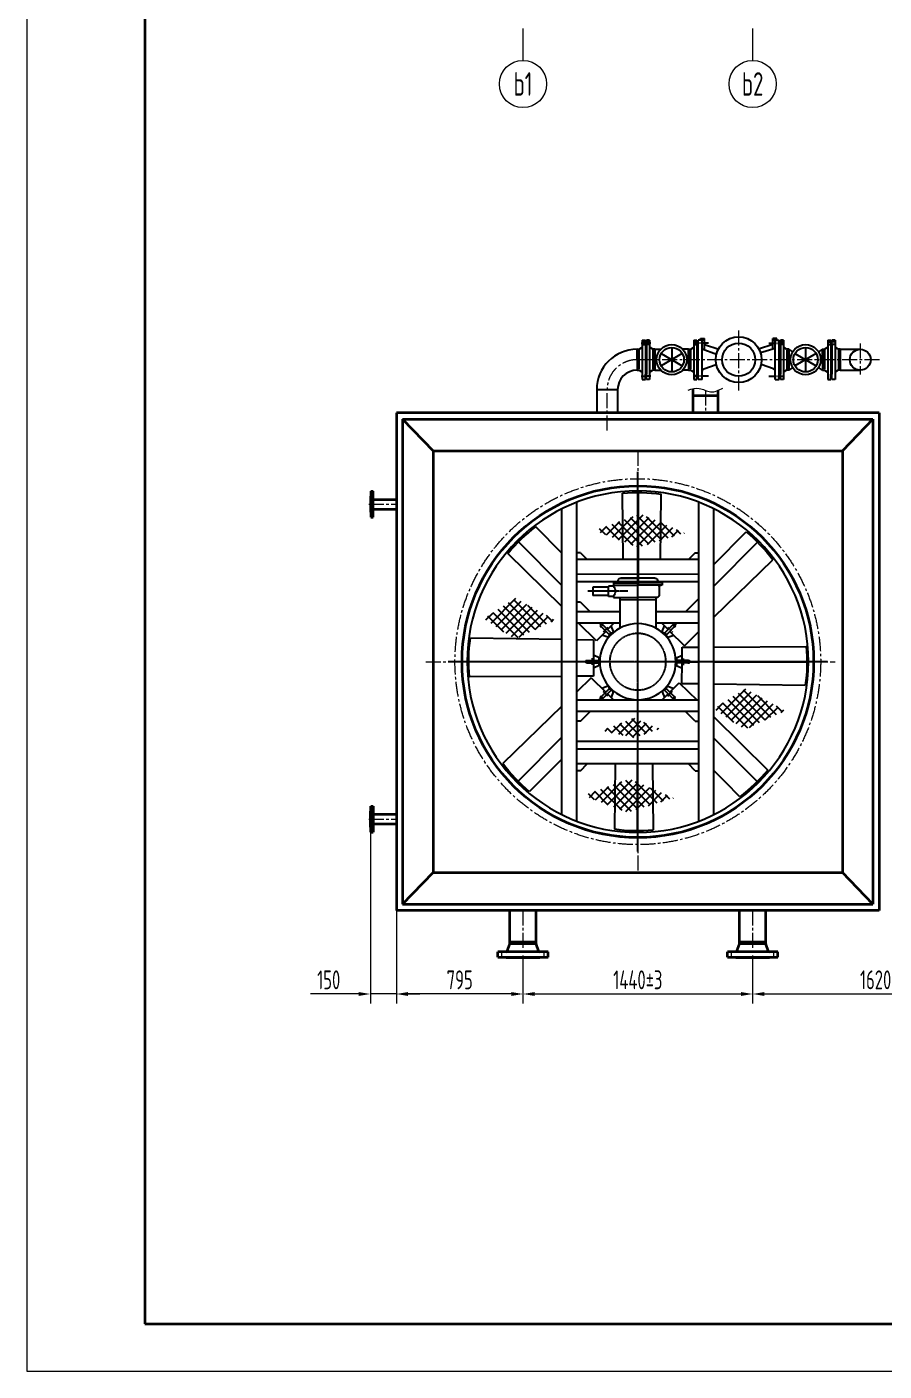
# Model space of a CAD drawing. Header units: millimetres. Extents: x 612290 to 637520, y -99766 to -71780.
# Drawn here: x 612290 to 617740, y -99766 to -91226 of the extents above; entities that cross this region are included whole.
import ezdxf
from ezdxf.enums import TextEntityAlignment as Align

# ---------------------------------------------------------------- set-up
doc = ezdxf.new("R2010")
doc.units = ezdxf.units.MM
doc.linetypes.add('CENTER2', pattern=[28.575, 19.05, -3.175, 3.175, -3.175])
doc.linetypes.add('DASHED2', pattern=[9.525, 6.35, -3.175])
for name, color, linetype, lineweight in [('1粗实线', 7, 'Continuous', 35), ('2细实线', 3, 'Continuous', 13), ('3中心线', 1, 'CENTER2', 13), ('7文本', 2, 'Continuous', 13), ('8标注', 3, 'Continuous', 13), ('9图表', 4, 'Continuous', 13)]:
    doc.layers.add(name, color=color, linetype=linetype, lineweight=lineweight)
for name, color, linetype in [('CEN', 1, 'CENTER2'), ('DIV', 3, 'DASHED2'), ('HAT', 6, 'Continuous')]:
    doc.layers.add(name, color=color, linetype=linetype)
doc.styles.add('lanpec', font='bpec_e.shx', dxfattribs={"width": 0.75, "bigfont": 'hztxt.shx'})
doc.styles.add('lanpec-dim', font='bpec_e.shx', dxfattribs={"width": 0.75, "bigfont": 'hztxt.shx'})
doc.dimstyles.new('lanpec$0', dxfattribs={"dimscale": 0, "dimtxt": 4, "dimasz": 2.5, "dimexe": 2, "dimexo": 0, "dimgap": 1, "dimtad": 1, "dimtxsty": 'lanpec-dim', "dimcen": 2.5, "dimclrd": 256, "dimclre": 256, "dimclrt": 256, "dimazin": 3, "dimtfac": 1, "dimtmove": 0, "dimatfit": 3, "dimlwd": -1, "dimlwe": -1, "dimarcsym": 0})
pattern_1 = [(45, (-23699.624, -1017.326), (-41.1595, 41.1595), []), (135, (-23699.624, -1017.326), (-41.1595, -41.1595), [])]

# ---------------------------------------------------------------- blocks, each defined once
blk = doc.blocks.new('*D1443')
at = {"layer": '2细实线', "transparency": 16777216}
for p, q in [((615443.7, -97176.2), (615443.7, -97429.7)), ((616903.7, -97176.2), (616903.7, -97429.7)), ((615518.7, -97369.7), (616828.7, -97369.7))]:
    blk.add_line(p, q, dxfattribs=at)
for points in [[(615518.7, -97357.2), (615518.7, -97382.2), (615443.7, -97369.7)], [(616828.7, -97357.2), (616828.7, -97382.2), (616903.7, -97369.7)]]:
    blk.add_solid(points, dxfattribs=at)
at = {"layer": 'Defpoints', "color": 0, "transparency": 16777216}
for p in [(615443.7, -97176.2), (616903.7, -97176.2), (616903.7, -97369.7)]:
    blk.add_point(p, dxfattribs=at)
at = {"layer": '2细实线', "transparency": 16777216, "insert": (616173.7, -97279.7), "char_height": 120, "attachment_point": 5, "style": 'lanpec-dim'}
blk.add_mtext('1440%%P3', dxfattribs=at)
blk = doc.blocks.new('*D1444')
at = {"layer": '2细实线', "transparency": 16777216}
for p, q in [((616903.7, -97168.2), (616903.7, -97429.7)), ((618573.7, -97176.2), (618573.7, -97429.7)), ((616978.7, -97369.7), (618498.7, -97369.7))]:
    blk.add_line(p, q, dxfattribs=at)
for points in [[(616978.7, -97357.2), (616978.7, -97382.2), (616903.7, -97369.7)], [(618498.7, -97357.2), (618498.7, -97382.2), (618573.7, -97369.7)]]:
    blk.add_solid(points, dxfattribs=at)
at = {"layer": 'Defpoints', "color": 0, "transparency": 16777216}
for p in [(616903.7, -97168.2), (618573.7, -97176.2), (618573.7, -97369.7)]:
    blk.add_point(p, dxfattribs=at)
at = {"layer": '2细实线', "transparency": 16777216, "insert": (617738.7, -97279.7), "char_height": 120, "attachment_point": 5, "style": 'lanpec-dim'}
blk.add_mtext('1620%%P3', dxfattribs=at)
blk = doc.blocks.new('风机2')
at = {"layer": 'HAT'}
h = blk.add_hatch(dxfattribs=at)
h.set_pattern_fill('ANSI37', color=256, scale=18.333333, style=0)
h.set_pattern_definition([(45, (-23740.783, 1218.974), (-41.15951, 41.15951), []), (135, (-23740.783, 1218.974), (-41.15951, -41.15951), [])])
h.paths.add_polyline_path([(-478, 1436), (-663, 1044), (-462, 740), (-266, 1049)])
h = blk.add_hatch(dxfattribs=at)
h.set_pattern_fill('ANSI37', color=256, scale=18.333333, style=0)
h.set_pattern_definition([(45, (-21115.667, -910.03), (-41.1595, 41.1595), []), (135, (-21115.667, -910.03), (-41.1595, -41.1595), [])])
h.paths.add_polyline_path([(1404, 107), (1253, 455), (1145, 107)])
h.paths.add_polyline_path([(1145, 107), (1113, 6), (1278, -422), (1439, 27), (1404, 107)])
h = blk.add_hatch(dxfattribs=at)
h.set_pattern_fill('ANSI37', color=256, scale=18.333333, style=0)
h.set_pattern_definition(pattern_1)
h.paths.add_polyline_path([(-1180, 0), (-1331, 347), (-1439, 0)])
h.paths.add_polyline_path([(-1439, 0), (-1471, -101), (-1306, -529), (-1145, -81), (-1180, 0)])
h = blk.add_hatch(dxfattribs=at)
h.set_pattern_fill('ANSI37', color=256, scale=18.333333, style=0)
h.set_pattern_definition(pattern_1)
h.paths.add_polyline_path([(-568, 0), (-656, 210), (-730, 0)])
h.paths.add_polyline_path([(-551, -40), (-568, 0), (-730, 0), (-743, -37), (-673, -350)])
h = blk.add_hatch(dxfattribs=at)
h.set_pattern_fill('ANSI37', color=256, scale=18.333333, style=0)
h.set_pattern_definition([(45, (-22859.13, -1025.02), (-41.15951, 41.15951), []), (135, (-22859.13, -1025.02), (-41.15951, -41.15951), [])])
h.paths.add_polyline_path([(404, -808), (218, -1200), (419, -1504), (615, -1195)])
for p, q in [((-215, 741), (-228, 1634)), ((-3, 1650), (-3, 741)), ((143, 741), (149, 1643)), ((434, 741), (994, 1317)), ((-537, 741), (-1056, 1267)), ((-1168, 1165), (-744, 741)), ((1165, 1168), (737, 741)), ((949, 741), (1267, 1057)), ((-1491, 741), (1491, 741)), ((-1555, 596), (1555, 596)), ((-1063, 559), (-1063, 596)), ((-1063, 559), (-997, 493)), ((-997, 596), (-997, -596)), ((-852, 596), (-852, -596)), ((-779, 596), (-779, -596)), ((-581, 559), (-581, 596)), ((-581, 559), (-486, 464)), ((-486, 596), (-486, -596)), ((-376, 596), (-376, -596)), ((-205, 404), (-376, 578)), ((-211, 431), (-213, 596)), ((-3, 596), (-3, 508)), ((141, 431), (142, 596)), ((156, 454), (294, 596)), ((376, 596), (376, 176)), ((618, 596), (486, 464)), ((486, 596), (486, 176)), ((779, 596), (779, -596)), ((852, 596), (852, -596)), ((997, 596), (997, -596)), ((1063, 559), (997, 493)), ((1063, 559), (1063, 596)), ((-296, 313), (-205, 404)), ((-211, 431), (-12, 431)), ((-38, 377), (-64, 431)), ((-12, 496), (-12, 371)), ((12, 496), (12, 371)), ((12, 431), (141, 431)), ((38, 377), (64, 431)), ((156, 454), (296, 313)), ((-376, 372), (-361, 358)), ((-376, 233), (-313, 296)), ((-359, 342), (-271, 254)), ((-342, 359), (-254, 271)), ((-239, 294), (-260, 350)), ((-239, 294), (-258, 275)), ((-234, 288), (-239, 294)), ((-12, 377), (-38, 377)), ((-36, 369), (-36, 377)), ((38, 377), (12, 377)), ((38, 369), (38, 377)), ((235, 286), (241, 292)), ((239, 294), (260, 350)), ((258, 275), (239, 294)), ((342, 359), (254, 271)), ((359, 342), (271, 254)), ((313, 296), (376, 233)), ((376, 379), (358, 361)), ((-997, 144), (-1643, 149)), ((-294, 239), (-350, 260)), ((-275, 258), (-294, 239)), ((-286, 235), (-292, 241)), ((294, 239), (275, 258)), ((288, 234), (294, 239)), ((294, 239), (350, 260)), ((627, 176), (333, 176)), ((605, -176), (605, 176)), ((627, 180), (627, 0)), ((734, 208), (649, 208)), ((747, 238), (747, 0)), ((779, 238), (747, 238)), ((769, 238), (769, 0)), ((779, 238), (779, 0)), ((816, 165), (816, -165)), ((816, 165), (816, 0)), ((816, 165), (816, 0)), ((997, 222), (1634, 228)), ((627, -238), (627, 0)), ((1650, 3), (741, 3)), ((779, -238), (779, 0)), ((816, -165), (816, 0)), ((-1650, -3), (-997, -3)), ((747, -238), (747, 0)), ((769, -238), (769, 0)), ((816, -165), (816, 0)), ((-997, -222), (-1634, -228)), ((-313, -296), (-376, -233)), ((-359, -342), (-271, -254)), ((-294, -239), (-350, -260)), ((-288, -234), (-294, -239)), ((-294, -239), (-275, -258)), ((359, -342), (271, -254)), ((275, -258), (294, -239)), ((286, -235), (292, -241)), ((294, -239), (350, -260)), ((376, -233), (313, -296)), ((627, -176), (333, -176)), ((376, -176), (376, -596)), ((486, -176), (486, -596)), ((637, -238), (627, -238)), ((637, -238), (637, -287)), ((747, -238), (736, -238)), ((736, -238), (736, -287)), ((779, -238), (747, -238)), ((997, -144), (1643, -149)), ((-376, -379), (-358, -361)), ((-342, -359), (-254, -271)), ((-156, -454), (-296, -313)), ((-239, -294), (-260, -350)), ((-258, -275), (-239, -294)), ((-235, -286), (-241, -292)), ((-38, -377), (-64, -431)), ((-38, -369), (-38, -377)), ((-38, -377), (-12, -377)), ((-12, -496), (-12, -371)), ((12, -496), (12, -371)), ((12, -377), (38, -377)), ((36, -369), (36, -377)), ((38, -377), (64, -431)), ((296, -313), (205, -404)), ((234, -288), (239, -294)), ((239, -294), (258, -275)), ((239, -294), (260, -350)), ((342, -359), (254, -271)), ((376, -372), (361, -358)), ((637, -287), (736, -287)), ((646, -287), (646, -440)), ((727, -287), (727, -440)), ((-1063, -559), (-997, -493)), ((-581, -559), (-486, -464)), ((-156, -454), (-294, -596)), ((-141, -431), (-142, -596)), ((-12, -431), (-141, -431)), ((3, -596), (3, -508)), ((211, -431), (12, -431)), ((205, -404), (376, -578)), ((211, -431), (213, -596)), ((581, -559), (486, -464)), ((727, -440), (646, -440)), ((1063, -559), (997, -493)), ((-1555, -596), (1555, -596)), ((-1063, -559), (-1063, -596)), ((-581, -559), (-581, -596)), ((581, -559), (581, -596)), ((1063, -559), (1063, -596)), ((-1491, -741), (1491, -741)), ((-949, -741), (-1267, -1057)), ((-1165, -1168), (-737, -741)), ((-434, -741), (-994, -1317)), ((-143, -741), (-149, -1643)), ((3, -1650), (3, -741)), ((215, -741), (228, -1634)), ((537, -741), (1056, -1267)), ((1168, -1165), (744, -741)), ((1059, -741), (1316, -995))]:
    blk.add_line(p, q)
for radius in [1715, 1665, 371]:
    blk.add_circle((0, 0), radius)
for centre, radius, start, end in [((0, 0), 1650, 84.8105, 97.9595), ((0, 0), 1650, 39.8212, 52.9595), ((0, 0), 1650, 129.8105, 142.8958), ((0, 496), 12, 0, 180), ((-351, 351), 12, 45, 225), ((-276, 276), 12, 225, 45), ((0, 390), 12, 180, 0), ((276, 276), 12, 135, 315), ((351, 351), 12, 315, 135), ((0, 0), 1650, 174.8058, 187.9339), ((650, 184), 23.3, 92.1794, 190.501), ((733, 222), 14.3, 273.7358, 16.2802), ((806, 216), 27.5, 180, 250.8283), ((788, 165), 27.5, 0, 70.8283), ((0, 0), 1650, 354.8058, 7.9339), ((687, -292), 73.1, 47.3124, 132.5549), ((806, -216), 27.5, 109.1717, 180), ((788, -165), 27.5, 289.1717, 0), ((-351, -351), 12, 135, 315), ((-276, -276), 12, 315, 135), ((0, -390), 12, 0, 180), ((276, -276), 12, 45, 225), ((351, -351), 12, 225, 45), ((0, -496), 12, 180, 0), ((0, 0), 1650, 309.8105, 322.9198), ((0, 0), 1650, 219.8212, 232.9595), ((0, 0), 1650, 264.8105, 277.9595)]:
    blk.add_arc(centre, radius, start, end)
blk.add_open_spline([(-1317, 997), (-1173, 853), (-1116, 797), (-1059, 741)], degree=3)
at = {"layer": 'CEN'}
for p, q in [((0, 1852), (0, -1852)), ((31, 443), (-35, 443)), ((18, 496), (-19, 496)), ((-338, 364), (-364, 337)), ((-291, 335), (-338, 289)), ((335, 291), (289, 338)), ((364, 338), (337, 364)), ((-1852, 0), (1852, 0)), ((687, -98), (687, -490)), ((-364, -338), (-337, -364)), ((-335, -291), (-289, -338)), ((291, -335), (338, -289)), ((338, -364), (364, -337)), ((-31, -443), (35, -443)), ((-18, -496), (19, -496))]:
    blk.add_line(p, q, dxfattribs=at)
at = {"layer": 'DIV'}
blk.add_circle((0, 0), 275, dxfattribs=at)
blk = doc.blocks.new('A1-零部件图-LANPEC-AUTOPRINT')
at = {"layer": '1粗实线'}
blk.add_lwpolyline([(-816, 10), (-10, 10), (-10, 584), (-816, 584)], close=True, dxfattribs=at)
at = {"layer": '9图表'}
blk.add_lwpolyline([(-841, 0), (0, 0), (0, 594), (-841, 594)], close=True, dxfattribs=at)
blk = doc.blocks.new('管口号')
at = {"layer": '2细实线'}
blk.add_circle((0, 5), 5, dxfattribs=at)
at = {"layer": '7文本', "style": 'lanpec', "width": 0.75}
blk.add_attdef('N', text='', height=5, dxfattribs=at).set_placement((0, 5), align=Align.MIDDLE_CENTER)
blk = doc.blocks.new('*D1427')
at = {"layer": '2细实线', "transparency": 16777216}
for p, q in [((614638.7, -96838.4), (614638.7, -97429.7)), ((615443.7, -97230.6), (615443.7, -97429.7)), ((615368.7, -97369.7), (614713.7, -97369.7))]:
    blk.add_line(p, q, dxfattribs=at)
for points in [[(614713.7, -97357.2), (614713.7, -97382.2), (614638.7, -97369.7)], [(615368.7, -97357.2), (615368.7, -97382.2), (615443.7, -97369.7)]]:
    blk.add_solid(points, dxfattribs=at)
at = {"layer": 'Defpoints', "color": 0, "transparency": 16777216}
for p in [(614638.7, -96838.4), (615443.7, -97230.6), (614638.7, -97369.7)]:
    blk.add_point(p, dxfattribs=at)
at = {"layer": '2细实线', "transparency": 16777216, "insert": (615041.2, -97279.7), "char_height": 120, "attachment_point": 5, "style": 'lanpec-dim'}
blk.add_mtext('795', dxfattribs=at)
blk = doc.blocks.new('*D1428')
at = {"layer": '2细实线', "transparency": 16777216}
for p, q in [((614473.7, -96274.3), (614473.7, -97429.7)), ((614638.7, -97071), (614638.7, -97429.7)), ((614398.7, -97369.7), (614093.7, -97369.7)), ((614638.7, -97369.7), (614473.7, -97369.7)), ((614713.7, -97369.7), (614788.7, -97369.7))]:
    blk.add_line(p, q, dxfattribs=at)
for points in [[(614398.7, -97357.2), (614398.7, -97382.2), (614473.7, -97369.7)], [(614713.7, -97357.2), (614713.7, -97382.2), (614638.7, -97369.7)]]:
    blk.add_solid(points, dxfattribs=at)
at = {"layer": 'Defpoints', "color": 0, "transparency": 16777216}
for p in [(614473.7, -96274.3), (614638.7, -97071), (614638.7, -97369.7)]:
    blk.add_point(p, dxfattribs=at)
at = {"layer": '2细实线', "transparency": 16777216, "insert": (614208.7, -97279.7), "char_height": 120, "attachment_point": 5, "style": 'lanpec-dim'}
blk.add_mtext('150', dxfattribs=at)

msp = doc.modelspace()

# ---------------------------------------------------------------- linework, layer by layer
for p, q in [((616194.381, -93234.928), (616229.047, -93234.928)), ((616201.714, -93214.928), (616201.714, -93464.928)), ((616256.047, -93234.928), (616221.381, -93234.928)), ((616221.714, -93247.928), (616221.714, -93431.928)), ((616223.714, -93247.928), (616226.714, -93247.928)), ((616226.714, -93247.928), (616223.714, -93247.928)), ((616228.714, -93247.928), (616228.714, -93431.928)), ((616248.714, -93214.928), (616248.714, -93464.928)), ((616529.714, -93214.928), (616529.714, -93464.928)), ((616549.714, -93247.928), (616549.714, -93431.928)), ((616582.082, -93214.928), (616557.688, -93214.928)), ((616557.688, -93464.928), (616557.688, -93214.928)), ((616572.995, -93205.781), (616597.655, -93205.781)), ((616572.995, -93214.928), (616572.995, -93205.781)), ((616575.05, -93214.928), (616575.05, -93205.781)), ((616597.655, -93214.928), (616582.082, -93214.928)), ((616582.082, -93464.928), (616582.082, -93214.928)), ((616595.6, -93214.928), (616595.6, -93205.781)), ((616597.655, -93270.883), (616597.655, -93205.781)), ((617071.74, -93464.928), (617071.74, -93214.928)), ((617079.714, -93247.928), (617079.714, -93431.928)), ((617099.714, -93214.928), (617099.714, -93464.928)), ((617380.714, -93214.928), (617380.714, -93464.928)), ((617400.714, -93247.928), (617400.714, -93431.928)), ((617407.714, -93247.928), (617407.714, -93431.928)), ((617427.714, -93214.928), (617427.714, -93464.928)), ((616168.714, -93273.428), (616179.063, -93273.428)), ((616168.714, -93273.428), (616168.714, -93406.428)), ((616180.655, -93279.472), (616180.655, -93398.058)), ((616182.132, -93272.584), (616198.783, -93262.672)), ((616268.296, -93272.584), (616251.645, -93262.672)), ((616269.773, -93279.472), (616269.773, -93398.058)), ((616281.714, -93273.428), (616271.365, -93273.428)), ((616281.714, -93273.428), (616281.714, -93406.428)), ((616281.714, -93273.428), (616320.33, -93273.428)), ((616321.842, -93301.03), (616456.586, -93378.825)), ((616456.586, -93301.03), (616321.842, -93378.825)), ((616389.214, -93262.133), (616389.214, -93417.723)), ((616496.714, -93273.428), (616458.097, -93273.428)), ((616496.714, -93273.428), (616507.063, -93273.428)), ((616496.714, -93273.428), (616496.714, -93406.428)), ((616508.655, -93279.472), (616508.655, -93398.058)), ((616510.132, -93272.584), (616526.783, -93262.672)), ((616554.714, -93259.191), (616557.688, -93259.191)), ((616554.714, -93420.665), (616554.714, -93259.191)), ((616554.714, -93420.665), (616554.714, -93259.191)), ((616554.714, -93270.138), (616554.714, -93409.717)), ((616554.714, -93270.138), (616554.714, -93409.717)), ((617074.714, -93259.191), (617071.74, -93259.191)), ((617074.714, -93420.665), (617074.714, -93259.191)), ((617074.714, -93420.665), (617074.714, -93259.191)), ((617074.714, -93259.191), (617077.714, -93259.191)), ((617074.714, -93270.138), (617074.714, -93409.717)), ((617074.714, -93270.138), (617074.714, -93409.717)), ((617077.714, -93259.191), (617077.714, -93420.665)), ((617119.296, -93272.584), (617102.645, -93262.672)), ((617120.773, -93279.472), (617120.773, -93398.058)), ((617132.714, -93273.428), (617122.365, -93273.428)), ((617132.714, -93273.428), (617132.714, -93406.428)), ((617158.789, -93289.558), (617132.714, -93273.428)), ((617172.842, -93301.03), (617307.586, -93378.825)), ((617307.586, -93301.03), (617172.842, -93378.825)), ((617240.214, -93262.133), (617240.214, -93417.723)), ((617347.714, -93273.428), (617321.639, -93289.558)), ((617347.714, -93273.428), (617358.063, -93273.428)), ((617347.714, -93273.428), (617347.714, -93406.428)), ((617359.655, -93279.472), (617359.655, -93398.058)), ((617361.132, -93272.584), (617377.783, -93262.672)), ((617447.296, -93272.584), (617430.645, -93262.672)), ((617448.773, -93279.472), (617448.773, -93398.058)), ((617460.714, -93273.428), (617450.365, -93273.428)), ((617460.714, -93273.428), (617587.714, -93273.428)), ((617460.714, -93406.428), (617460.714, -93273.428)), ((617460.714, -93273.428), (617460.714, -93406.428)), ((616168.714, -93406.428), (616179.063, -93406.428)), ((616182.132, -93407.272), (616198.783, -93417.183)), ((616268.296, -93407.272), (616251.645, -93417.183)), ((616281.714, -93406.428), (616271.365, -93406.428)), ((616281.714, -93406.428), (616320.33, -93406.428)), ((616496.714, -93406.428), (616458.097, -93406.428)), ((616496.714, -93406.428), (616507.063, -93406.428)), ((616510.132, -93407.272), (616526.783, -93417.183)), ((616554.714, -93420.665), (616557.688, -93420.665)), ((617074.714, -93420.665), (617071.74, -93420.665)), ((617077.714, -93420.665), (617074.714, -93420.665)), ((617119.296, -93407.272), (617102.645, -93417.183)), ((617132.714, -93406.428), (617122.365, -93406.428)), ((617158.789, -93390.298), (617132.714, -93406.428)), ((617347.714, -93406.428), (617321.639, -93390.298)), ((617347.714, -93406.428), (617358.063, -93406.428)), ((617361.132, -93407.272), (617377.783, -93417.183)), ((617447.296, -93407.272), (617430.645, -93417.183)), ((617460.714, -93406.428), (617450.365, -93406.428)), ((617460.714, -93406.428), (617587.714, -93406.428)), ((616194.381, -93444.928), (616229.047, -93444.928)), ((616256.047, -93444.928), (616221.381, -93444.928)), ((616582.082, -93464.928), (616557.688, -93464.928)), ((615912.214, -93529.928), (615912.214, -93678.428)), ((615912.214, -93529.928), (616045.214, -93529.928)), ((616045.214, -93529.928), (616045.214, -93678.428))]:
    msp.add_line(p, q)
at = {"ltscale": 0.8}
for p, q in [((616597.655, -93243.263), (616689.254, -93272.302)), ((617031.773, -93243.692), (616940.174, -93272.302)), ((617031.773, -93270.883), (617031.773, -93205.781)), ((617056.433, -93205.781), (617031.773, -93205.781)), ((617031.773, -93214.928), (617047.346, -93214.928)), ((617033.828, -93214.928), (617033.828, -93205.781)), ((617047.346, -93214.928), (617071.74, -93214.928)), ((617047.346, -93464.928), (617047.346, -93214.928)), ((617054.378, -93214.928), (617054.378, -93205.781)), ((617056.433, -93214.928), (617056.433, -93205.781)), ((616673.377, -93306.814), (616582.082, -93273.345)), ((616952.561, -93294.419), (617047.346, -93267.119)), ((616592.343, -93398.851), (616672.589, -93369.479)), ((617037.085, -93398.851), (616956.839, -93369.479)), ((617047.346, -93464.928), (617071.74, -93464.928))]:
    msp.add_line(p, q, dxfattribs=at)
for points in [[(616201.714, -93214.928), (616221.714, -93214.928)], [(616201.714, -93225.928), (616221.714, -93225.928)], [(616201.714, -93243.928), (616221.714, -93243.928)], [(616221.714, -93464.928), (616221.714, -93431.928), (616223.714, -93431.928), (616223.714, -93339.928), (616223.714, -93247.928), (616221.714, -93247.928), (616221.714, -93214.928)], [(616228.714, -93464.928), (616228.714, -93431.928), (616226.714, -93431.928), (616226.714, -93339.928), (616226.714, -93247.928), (616228.714, -93247.928), (616228.714, -93214.928)], [(616248.714, -93214.928), (616228.714, -93214.928)], [(616248.714, -93225.928), (616228.714, -93225.928)], [(616248.714, -93243.928), (616228.714, -93243.928)], [(616529.714, -93214.928), (616549.714, -93214.928)], [(616529.714, -93225.928), (616549.714, -93225.928)], [(616529.714, -93243.928), (616549.714, -93243.928)], [(616549.714, -93464.928), (616549.714, -93431.928), (616551.714, -93431.928), (616551.714, -93339.928), (616551.714, -93247.928), (616549.714, -93247.928), (616549.714, -93214.928)], [(617079.714, -93464.928), (617079.714, -93431.928), (617077.714, -93431.928), (617077.714, -93339.928), (617077.714, -93247.928), (617079.714, -93247.928), (617079.714, -93214.928)], [(617099.714, -93214.928), (617079.714, -93214.928)], [(617099.714, -93225.928), (617079.714, -93225.928)], [(617099.714, -93243.928), (617079.714, -93243.928)], [(617380.714, -93214.928), (617400.714, -93214.928)], [(617380.714, -93225.928), (617400.714, -93225.928)], [(617380.714, -93243.928), (617400.714, -93243.928)], [(617400.714, -93464.928), (617400.714, -93431.928), (617402.714, -93431.928), (617402.714, -93339.928), (617402.714, -93247.928), (617400.714, -93247.928), (617400.714, -93214.928)], [(617407.714, -93464.928), (617407.714, -93431.928), (617405.714, -93431.928), (617405.714, -93339.928), (617405.714, -93247.928), (617407.714, -93247.928), (617407.714, -93214.928)], [(617427.714, -93214.928), (617407.714, -93214.928)], [(617427.714, -93225.928), (617407.714, -93225.928)], [(617427.714, -93243.928), (617407.714, -93243.928)], [(616168.714, -93339.928), (616168.714, -93273.428)], [(616168.714, -93339.928), (616168.714, -93406.428)], [(616281.714, -93339.928), (616281.714, -93273.428)], [(616281.714, -93339.928), (616281.714, -93406.428)], [(616496.714, -93339.928), (616496.714, -93273.428)], [(616496.714, -93339.928), (616496.714, -93406.428)], [(617132.714, -93339.928), (617132.714, -93273.428)], [(617132.714, -93339.928), (617132.714, -93406.428)], [(617347.714, -93339.928), (617347.714, -93273.428)], [(617347.714, -93339.928), (617347.714, -93406.428)], [(617460.714, -93339.928), (617460.714, -93273.428)], [(617460.714, -93339.928), (617460.714, -93406.428)], [(616201.714, -93464.928), (616221.714, -93464.928)], [(616248.714, -93464.928), (616228.714, -93464.928)], [(616529.714, -93464.928), (616549.714, -93464.928)], [(617099.714, -93464.928), (617079.714, -93464.928)], [(617380.714, -93464.928), (617400.714, -93464.928)], [(617427.714, -93464.928), (617407.714, -93464.928)]]:
    msp.add_lwpolyline(points)
for centre, radius in [((616389.214, -93339.928), 95.745), ((616814.714, -93339.928), 105.074), ((617240.214, -93339.928), 95.745), ((616389.214, -93339.928), 77.795), ((617240.214, -93339.928), 77.795), ((617587.714, -93339.928), 66.5)]:
    msp.add_circle(centre, radius)
msp.add_circle((616814.714, -93339.928), 145.165, dxfattribs=at)
for centre, radius, start, end in [((616168.714, -93529.928), 256.5, 90, 180), ((616179.063, -93267.428), 6, 270, 300.7627195), ((616195.714, -93257.517), 6, 300.7627195, 0), ((616254.714, -93257.517), 6, 180, 239.2372805), ((616271.365, -93267.428), 6, 239.2372805, 270), ((616507.063, -93267.428), 6, 270, 300.7627195), ((616523.714, -93257.517), 6, 300.7627195, 0), ((617105.714, -93257.517), 6, 180, 239.2372805), ((617122.365, -93267.428), 6, 239.2372805, 270), ((617358.063, -93267.428), 6, 270, 300.7627195), ((617374.714, -93257.517), 6, 300.7627195, 0), ((617433.714, -93257.517), 6, 180, 239.2372805), ((617450.365, -93267.428), 6, 239.2372805, 270), ((616168.714, -93529.928), 123.5, 90, 180), ((616179.063, -93412.428), 6, 59.2372805, 90), ((616195.714, -93422.339), 6, 0, 59.2372805), ((616254.714, -93422.339), 6, 120.7627195, 180), ((616271.365, -93412.428), 6, 90, 120.7627195), ((616507.063, -93412.428), 6, 59.2372805, 90), ((616523.714, -93422.339), 6, 0, 59.2372805), ((616595.767, -93412.1), 13.684, 104.4880486, 180), ((617105.714, -93422.339), 6, 120.7627195, 180), ((617122.365, -93412.428), 6, 90, 120.7627195), ((617358.063, -93412.428), 6, 59.2372805, 90), ((617374.714, -93422.339), 6, 0, 59.2372805), ((617433.714, -93422.339), 6, 120.7627195, 180), ((617450.365, -93412.428), 6, 90, 120.7627195)]:
    msp.add_arc(centre, radius, start, end)
msp.add_arc((617033.661, -93412.1), 13.684, 0, 75.5119514, dxfattribs=at)
at = {"layer": '1粗实线'}
for p, q in [((616524.214, -93524.296), (616524.214, -93678.428)), ((616683.214, -93568.928), (616524.214, -93568.928)), ((616683.214, -93535.121), (616683.214, -93678.428)), ((617708.714, -93678.428), (614638.714, -93678.428)), ((614638.714, -93678.428), (614638.714, -96838.428)), ((617708.714, -93678.428), (617708.714, -96838.428)), ((614678.714, -93718.428), (617668.714, -93718.428)), ((614678.714, -93718.428), (614678.714, -96798.428)), ((614678.714, -93718.428), (614872.714, -93918.428)), ((617668.714, -93718.428), (617474.714, -93918.428)), ((617668.714, -93718.428), (617668.714, -96798.428)), ((614872.714, -93918.428), (617474.714, -93918.428)), ((614872.714, -93918.428), (614872.714, -96598.428)), ((617474.714, -93918.428), (617474.714, -96598.428)), ((614475.714, -94175.928), (614475.714, -94340.928)), ((614475.714, -94175.928), (614491.714, -94175.928)), ((614491.714, -94340.928), (614491.714, -94175.928)), ((614473.714, -94207.428), (614473.714, -94309.428)), ((614473.714, -94207.428), (614475.714, -94207.428)), ((614491.714, -94228.278), (614638.714, -94228.278)), ((614473.714, -94309.428), (614475.714, -94309.428)), ((614475.714, -94340.928), (614491.714, -94340.928)), ((614491.714, -94288.578), (614638.714, -94288.578)), ((614473.714, -96309.428), (614473.714, -96207.428)), ((614473.714, -96207.428), (614475.714, -96207.428)), ((614475.714, -96340.928), (614475.714, -96175.928)), ((614475.714, -96175.928), (614491.714, -96175.928)), ((614491.714, -96175.928), (614491.714, -96340.928)), ((614491.714, -96228.278), (614638.714, -96228.278)), ((614473.714, -96309.428), (614475.714, -96309.428)), ((614491.714, -96288.578), (614638.714, -96288.578)), ((614475.714, -96340.928), (614491.714, -96340.928)), ((614678.714, -96798.428), (614872.714, -96598.428)), ((614872.714, -96598.428), (617474.714, -96598.428)), ((617668.714, -96798.428), (617474.714, -96598.428)), ((617708.714, -96838.428), (614638.714, -96838.428)), ((614678.714, -96798.428), (617668.714, -96798.428)), ((615359.564, -97039.428), (615359.564, -96838.428)), ((615527.864, -97039.428), (615527.864, -96838.428)), ((616819.564, -97039.428), (616819.564, -96838.428)), ((616987.864, -97039.428), (616987.864, -96838.428)), ((615342.3, -97097.221), (615359.146, -97052.536)), ((615359.564, -97050.243), (615359.564, -97039.428)), ((615527.864, -97039.428), (615359.564, -97039.428)), ((615519.309, -97051.409), (615368.249, -97051.409)), ((615527.864, -97050.243), (615527.864, -97039.428)), ((615545.128, -97097.221), (615528.282, -97052.536)), ((616802.3, -97097.221), (616819.146, -97052.536)), ((616819.564, -97050.243), (616819.564, -97039.428)), ((616987.864, -97039.428), (616819.564, -97039.428)), ((616979.309, -97051.409), (616828.249, -97051.409)), ((616987.864, -97050.243), (616987.864, -97039.428)), ((617005.128, -97097.221), (616988.282, -97052.536)), ((615603.714, -97101.428), (615283.714, -97101.428)), ((615283.714, -97136.428), (615283.714, -97101.428)), ((615283.714, -97136.428), (615603.714, -97136.428)), ((615335.764, -97138.428), (615335.764, -97136.428)), ((615335.764, -97138.428), (615551.664, -97138.428)), ((615551.664, -97138.428), (615551.664, -97136.428)), ((615603.714, -97136.428), (615603.714, -97101.428)), ((617063.714, -97101.428), (616743.714, -97101.428)), ((616743.714, -97136.428), (616743.714, -97101.428)), ((616743.714, -97136.428), (617063.714, -97136.428)), ((616795.764, -97138.428), (616795.764, -97136.428)), ((616795.764, -97138.428), (617011.664, -97138.428)), ((617011.664, -97138.428), (617011.664, -97136.428)), ((617063.714, -97136.428), (617063.714, -97101.428))]:
    msp.add_line(p, q, dxfattribs=at)
msp.add_circle((616173.714, -95258.428), 1117.5, dxfattribs=at)
for centre, start, end in [((615336.218, -97094.928), 270, 339.3435571), ((615353.064, -97050.243), 339.3435571, 0), ((615534.364, -97050.243), 180, 200.6564429), ((615551.21, -97094.928), 200.6564429, 270), ((616796.218, -97094.928), 270, 339.3435571), ((616813.064, -97050.243), 339.3435571, 0), ((616994.364, -97050.243), 180, 200.6564429), ((617011.21, -97094.928), 200.6564429, 270)]:
    msp.add_arc(centre, 6.5, start, end, dxfattribs=at)
at = {"layer": '2细实线'}
for p, q in [((615443.714, -91236.437), (615443.714, -91438.294)), ((616903.714, -91236.437), (616903.714, -91438.294))]:
    msp.add_line(p, q, dxfattribs=at)
msp.add_spline([(616493.194, -93532.874), (616564.087, -93522.032), (616636.425, -93544.439), (616714.549, -93519.863)], degree=3, dxfattribs=at)
at = {"layer": '3中心线', "ltscale": 5}
for p, q in [((616814.714, -93155.34), (616814.714, -93538.029)), ((617587.714, -93237.609), (617587.714, -93433.374)), ((617710.402, -93339.928), (616168.714, -93339.928)), ((615978.714, -93790.481), (615978.714, -93529.928)), ((616603.714, -93535.113), (616603.714, -93678.428)), ((616173.714, -93918.428), (616173.714, -96598.428)), ((614463.714, -94258.428), (614638.714, -94258.428)), ((614825.214, -95258.428), (617427.214, -95258.428)), ((614463.714, -96258.428), (614638.714, -96258.428)), ((615443.714, -96838.428), (615443.714, -97176.213)), ((616903.714, -96838.428), (616903.714, -97176.213)), ((615308.764, -97141.428), (615308.764, -97096.428)), ((615578.664, -97141.428), (615578.664, -97096.428)), ((616768.764, -97141.428), (616768.764, -97096.428)), ((617038.664, -97141.428), (617038.664, -97096.428))]:
    msp.add_line(p, q, dxfattribs=at)
at = {"layer": '3中心线'}
for p, q in [((614470.714, -94195.928), (614496.714, -94195.928)), ((614470.714, -94320.928), (614496.714, -94320.928)), ((614470.714, -96195.928), (614496.714, -96195.928)), ((614470.714, -96320.928), (614496.714, -96320.928))]:
    msp.add_line(p, q, dxfattribs=at)
at = {"layer": '3中心线', "ltscale": 5}
msp.add_circle((616173.714, -95258.428), 1162.5, dxfattribs=at)
msp.add_arc((616168.714, -93529.928), 190, 90, 180, dxfattribs=at)
at = {"layer": 'CEN'}
for p, q in [((616623.64, -93234.928), (616530.074, -93234.928)), ((617005.788, -93234.928), (617099.354, -93234.928)), ((616623.64, -93444.928), (616530.074, -93444.928)), ((617005.788, -93444.928), (617099.354, -93444.928))]:
    msp.add_line(p, q, dxfattribs=at)

# ---------------------------------------------------------------- block references
at = {"xscale": 30, "yscale": 30, "zscale": 30}
msp.add_blockref('A1-零部件图-LANPEC-AUTOPRINT', (637519.676, -99765.581), dxfattribs=at)
at = {"xscale": -0.6516034311310785, "yscale": 0.6516034311260448, "zscale": 0.6516034311317573, "rotation": 269.9879260529978}
msp.add_blockref('风机2', (616173.714, -95258.705), dxfattribs=at)
at = {"layer": '8标注', "xscale": 30, "yscale": 30, "zscale": 30}
for p, values in [((615443.714, -91738.294), {'N': 'b1'}), ((616903.714, -91738.294), {'N': 'b2'})]:
    msp.add_blockref('管口号', p, dxfattribs=at).add_auto_attribs(values)

# ---------------------------------------------------------------- dimensions: what is measured, and where the dimension line sits
at = {"layer": '2细实线'}
dim = msp.add_linear_dim(base=(614638.714, -97369.662), p1=(614473.714, -96274.279), p2=(614638.714, -97071.014), text='150', dimstyle='lanpec$0', override={"dimscale": 30, "dimtoh": 1}, dxfattribs=at)
dim.commit()
dim.dimension.update_dxf_attribs({"geometry": '*D1428', "text_midpoint": (614208.714, -97369.662), "dimtype": 160})
for base, p1, p2, text, override, picture, middle in [((614638.714, -97369.662), (615443.714, -97230.552), (614638.714, -96838.428), '795', {"dimscale": 30, "dimtoh": 1}, '*D1427', (615041.214, -97279.662)), ((616903.714, -97369.662), (615443.714, -97176.213), (616903.714, -97176.213), '1440%%P3', {"dimscale": 30}, '*D1443', (616173.714, -97279.662)), ((618573.714, -97369.662), (616903.714, -97168.164), (618573.714, -97176.213), '1620%%P3', {"dimscale": 30}, '*D1444', (617738.714, -97279.662))]:
    dim = msp.add_linear_dim(base=base, p1=p1, p2=p2, text=text, dimstyle='lanpec$0', override=override, dxfattribs=at)
    dim.commit()
    dim.dimension.update_dxf_attribs({"geometry": picture, "text_midpoint": middle})

doc.saveas('drawing.dxf')
